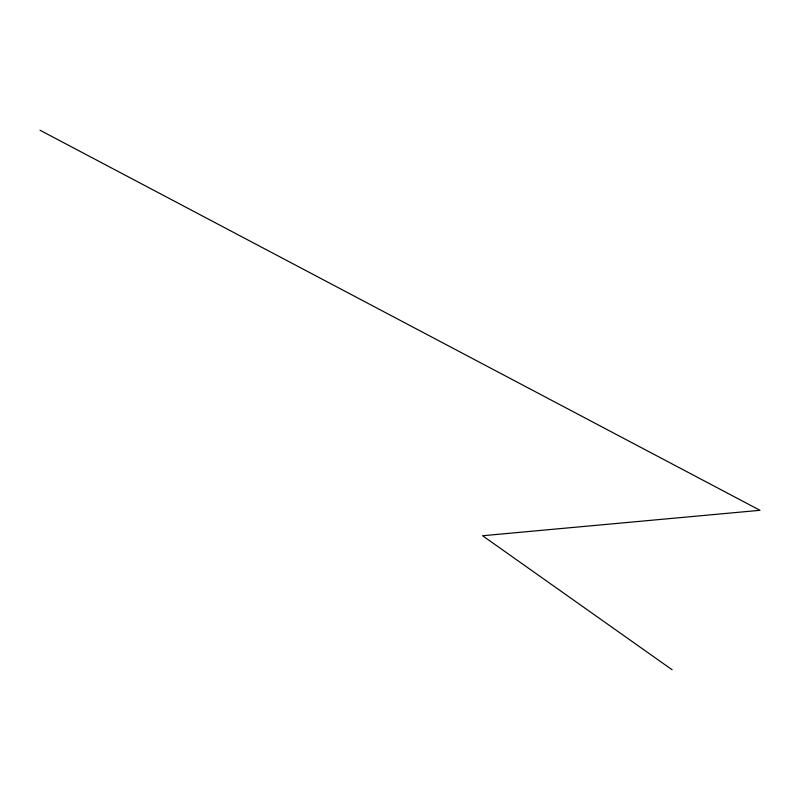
<?xml version="1.0" encoding="UTF-8"?>
<svg xmlns="http://www.w3.org/2000/svg" width="800" height="800" viewBox="0 0 800 800"><rect width="100%" height="100%" fill="white"/><g stroke="black" fill="none" stroke-linecap="round" stroke-linejoin="round"><path stroke-width="1.2" d="M40 130.22L760 510.31L482.58 535.74L672.13 669.78"/></g></svg>
